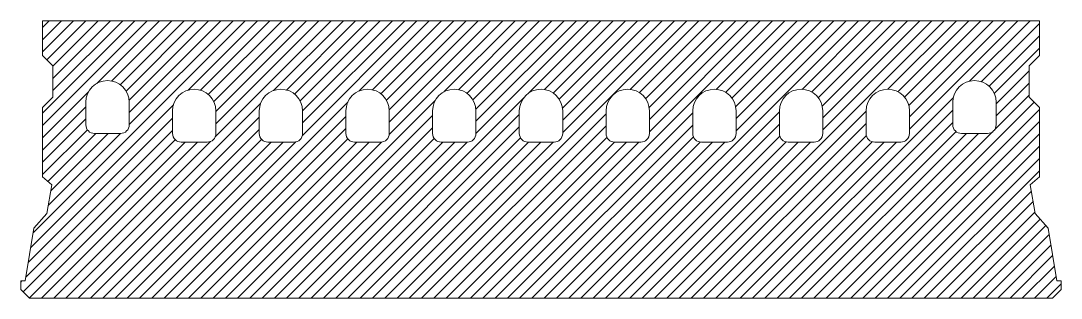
# Model space of a CAD drawing. Header units: metres. Extents: x 0 to 1200, y 0 to 320.
import ezdxf

# ---------------------------------------------------------------- set-up
doc = ezdxf.new("R2010")
doc.units = ezdxf.units.M
doc.layers.add('A-DETL-GENF', color=92, linetype='Continuous', lineweight=18)

# ---------------------------------------------------------------- blocks, each defined once
blk = doc.blocks.new('23 VBI appartementenvloer - APP320-3649404-00_0 Basismaterialen')
at = {"layer": 'A-DETL-GENF', "lineweight": 5}
h = blk.add_hatch(dxfattribs=at)
h.set_pattern_fill('FP_572', color=256, style=0, pattern_type=2)
h.set_pattern_definition([(45, (13939.317, 10634.54), (-7.071068, 7.071068), [])])
h.paths.add_polyline_path([(258.5, 0), (1190, 0), (1200, 10), (1200, 20), (1195, 20), (1184.9, 80.8), (1169.9, 97.8), (1164.4, 130.6), (1175, 140), (1175, 220), (1163, 232), (1163, 268), (1175, 280), (1175, 320), (25, 320), (25, 280), (37, 268), (37, 232), (25, 220), (25, 140), (35.6, 130.6), (30.1, 97.8), (15.1, 80.8), (5, 20), (0, 20), (0, 10), (10, 0), (19.7, 0)])
h.paths.add_polyline_path([(985, 180), (982.4, 180.3), (980, 181.3), (977.9, 182.9), (976.3, 185), (975.3, 187.4), (975, 190), (975, 216), (975.2, 219.3), (975.9, 222.5), (976.9, 225.6), (978.3, 228.5), (980.2, 231.2), (982.3, 233.7), (984.8, 235.8), (987.5, 237.7), (990.4, 239.1), (993.5, 240.1), (996.7, 240.8), (1000, 241), (1003.3, 240.8), (1006.5, 240.1), (1009.6, 239.1), (1012.5, 237.7), (1015.2, 235.8), (1017.7, 233.7), (1019.8, 231.2), (1021.7, 228.5), (1023.1, 225.6), (1024.1, 222.5), (1024.8, 219.3), (1025, 216), (1025, 190), (1024.7, 187.4), (1023.7, 185), (1022.1, 182.9), (1020, 181.3), (1017.6, 180.3), (1015, 180)])
h.paths.add_polyline_path([(485, 180), (482.4, 180.3), (480, 181.3), (477.9, 182.9), (476.3, 185), (475.3, 187.4), (475, 190), (475, 216), (475.2, 219.3), (475.9, 222.5), (476.9, 225.6), (478.3, 228.5), (480.2, 231.2), (482.3, 233.7), (484.8, 235.8), (487.5, 237.7), (490.4, 239.1), (493.5, 240.1), (496.7, 240.8), (500, 241), (503.3, 240.8), (506.5, 240.1), (509.6, 239.1), (512.5, 237.7), (515.2, 235.8), (517.7, 233.7), (519.8, 231.2), (521.7, 228.5), (523.1, 225.6), (524.1, 222.5), (524.8, 219.3), (525, 216), (525, 190), (524.7, 187.4), (523.7, 185), (522.1, 182.9), (520, 181.3), (517.6, 180.3), (515, 180), (497.3, 180)])
h.paths.add_polyline_path([(585, 180), (582.4, 180.3), (580, 181.3), (577.9, 182.9), (576.3, 185), (575.3, 187.4), (575, 190), (575, 216), (575.2, 219.3), (575.9, 222.5), (576.9, 225.6), (578.3, 228.5), (580.2, 231.2), (582.3, 233.7), (584.8, 235.8), (587.5, 237.7), (590.4, 239.1), (593.5, 240.1), (596.7, 240.8), (600, 241), (603.3, 240.8), (606.5, 240.1), (609.6, 239.1), (612.5, 237.7), (615.2, 235.8), (617.7, 233.7), (619.8, 231.2), (621.7, 228.5), (623.1, 225.6), (624.1, 222.5), (624.8, 219.3), (625, 216), (625, 190), (624.7, 187.4), (623.7, 185), (622.1, 182.9), (620, 181.3), (617.6, 180.3), (615, 180)])
h.paths.add_polyline_path([(415, 180), (385, 180), (382.4, 180.3), (380, 181.3), (377.9, 182.9), (376.3, 185), (375.3, 187.4), (375, 190), (375, 216), (375.2, 219.3), (375.9, 222.5), (376.9, 225.6), (378.3, 228.5), (380.2, 231.2), (382.3, 233.7), (384.8, 235.8), (387.5, 237.7), (390.4, 239.1), (393.5, 240.1), (396.7, 240.8), (400, 241), (403.3, 240.8), (406.5, 240.1), (409.6, 239.1), (412.5, 237.7), (415.2, 235.8), (417.7, 233.7), (419.8, 231.2), (421.7, 228.5), (423.1, 225.6), (424.1, 222.5), (424.8, 219.3), (425, 216), (425, 190), (424.7, 187.4), (423.7, 185), (422.1, 182.9), (420, 181.3), (417.6, 180.3)])
h.paths.add_polyline_path([(315, 180), (285, 180), (282.4, 180.3), (280, 181.3), (277.9, 182.9), (276.3, 185), (275.3, 187.4), (275, 190), (275, 216), (275.2, 219.3), (275.9, 222.5), (276.9, 225.6), (278.3, 228.5), (280.2, 231.2), (282.3, 233.7), (284.8, 235.8), (287.5, 237.7), (290.4, 239.1), (293.5, 240.1), (296.7, 240.8), (300, 241), (303.3, 240.8), (306.5, 240.1), (309.6, 239.1), (312.5, 237.7), (315.2, 235.8), (317.7, 233.7), (319.8, 231.2), (321.7, 228.5), (323.1, 225.6), (324.1, 222.5), (324.8, 219.3), (325, 216), (325, 190), (324.7, 187.4), (323.7, 185), (322.1, 182.9), (320, 181.3), (317.6, 180.3)])
h.paths.add_polyline_path([(715, 180), (685, 180), (682.4, 180.3), (680, 181.3), (677.9, 182.9), (676.3, 185), (675.3, 187.4), (675, 190), (675, 216), (675.2, 219.3), (675.9, 222.5), (676.9, 225.6), (678.3, 228.5), (680.2, 231.2), (682.3, 233.7), (684.8, 235.8), (687.5, 237.7), (690.4, 239.1), (693.5, 240.1), (696.7, 240.8), (700, 241), (703.3, 240.8), (706.5, 240.1), (709.6, 239.1), (712.5, 237.7), (715.2, 235.8), (717.7, 233.7), (719.8, 231.2), (721.7, 228.5), (723.1, 225.6), (724.1, 222.5), (724.8, 219.3), (725, 216), (725, 190), (724.7, 187.4), (723.7, 185), (722.1, 182.9), (720, 181.3), (717.6, 180.3)])
h.paths.add_polyline_path([(185, 180), (182.4, 180.3), (180, 181.3), (177.9, 182.9), (176.3, 185), (175.3, 187.4), (175, 190), (175, 216), (175.2, 219.3), (175.9, 222.5), (176.9, 225.6), (178.3, 228.5), (180.2, 231.2), (182.3, 233.7), (184.8, 235.8), (187.5, 237.7), (190.4, 239.1), (193.5, 240.1), (196.7, 240.8), (200, 241), (203.3, 240.8), (206.5, 240.1), (209.6, 239.1), (212.5, 237.7), (215.2, 235.8), (217.7, 233.7), (219.8, 231.2), (221.7, 228.5), (223.1, 225.6), (224.1, 222.5), (224.8, 219.3), (225, 216), (225, 190), (224.7, 187.4), (223.7, 185), (222.1, 182.9), (220, 181.3), (217.6, 180.3), (215, 180)])
h.paths.add_polyline_path([(815, 180), (785, 180), (782.4, 180.3), (780, 181.3), (777.9, 182.9), (776.3, 185), (775.3, 187.4), (775, 190), (775, 216), (775.2, 219.3), (775.9, 222.5), (776.9, 225.6), (778.3, 228.5), (780.2, 231.2), (782.3, 233.7), (784.8, 235.8), (787.5, 237.7), (790.4, 239.1), (793.5, 240.1), (796.7, 240.8), (800, 241), (803.3, 240.8), (806.5, 240.1), (809.6, 239.1), (812.5, 237.7), (815.2, 235.8), (817.7, 233.7), (819.8, 231.2), (821.7, 228.5), (823.1, 225.6), (824.1, 222.5), (824.8, 219.3), (825, 216), (825, 190), (824.7, 187.4), (823.7, 185), (822.1, 182.9), (820, 181.3), (817.6, 180.3)])
h.paths.add_polyline_path([(885, 180), (882.4, 180.3), (880, 181.3), (877.9, 182.9), (876.3, 185), (875.3, 187.4), (875, 190), (875, 216), (875.2, 219.3), (875.9, 222.5), (876.9, 225.6), (878.3, 228.5), (880.2, 231.2), (882.3, 233.7), (884.8, 235.8), (887.5, 237.7), (890.4, 239.1), (893.5, 240.1), (896.7, 240.8), (900, 241), (903.3, 240.8), (906.5, 240.1), (909.6, 239.1), (912.5, 237.7), (915.2, 235.8), (917.7, 233.7), (919.8, 231.2), (921.7, 228.5), (923.1, 225.6), (924.1, 222.5), (924.8, 219.3), (925, 216), (925, 190), (924.7, 187.4), (923.7, 185), (922.1, 182.9), (920, 181.3), (917.6, 180.3), (915, 180)])
h.paths.add_polyline_path([(1085, 190), (1082.4, 190.3), (1080, 191.3), (1077.9, 192.9), (1076.3, 195), (1075.3, 197.4), (1075, 200), (1075, 226), (1075.2, 229.3), (1075.9, 232.5), (1076.9, 235.6), (1078.3, 238.5), (1080.2, 241.2), (1082.3, 243.7), (1084.8, 245.8), (1087.5, 247.7), (1090.4, 249.1), (1093.5, 250.1), (1096.7, 250.8), (1100, 251), (1103.3, 250.8), (1106.5, 250.1), (1109.6, 249.1), (1112.5, 247.7), (1115.2, 245.8), (1117.7, 243.7), (1119.8, 241.2), (1121.7, 238.5), (1123.1, 235.6), (1124.1, 232.5), (1124.8, 229), (1125, 226), (1125, 200), (1124.7, 197.4), (1123.7, 195), (1122.1, 192.9), (1120, 191.3), (1117.6, 190.3), (1115, 190)])
h.paths.add_polyline_path([(85, 190), (82.4, 190.3), (80, 191.3), (77.9, 192.9), (76.3, 195), (75.3, 197.4), (75, 200), (75, 226), (75.2, 229.3), (75.9, 232.5), (76.9, 235.6), (78.3, 238.5), (80.2, 241.2), (82.3, 243.7), (84.8, 245.8), (87.5, 247.7), (90.4, 249.1), (93.5, 250.1), (96.7, 250.8), (100, 251), (103.3, 250.8), (106.5, 250.1), (109.6, 249.1), (112.5, 247.7), (115.2, 245.8), (117.7, 243.7), (119.8, 241.2), (121.7, 238.5), (123.1, 235.6), (124.1, 232.5), (124.8, 229), (125, 226), (125, 200), (124.7, 197.4), (123.7, 195), (122.1, 192.9), (120, 191.3), (117.6, 190.3), (115, 190)])
at = {"layer": 'A-DETL-GENF'}
for p, q in [((25, 320), (25, 280)), ((1175, 320), (25, 320)), ((1175, 280), (1175, 320)), ((25, 280), (37, 268)), ((1163, 268), (1175, 280)), ((37, 268), (37, 232)), ((1163, 232), (1163, 268)), ((37, 232), (25, 220)), ((1175, 220), (1163, 232)), ((25, 220), (25, 140)), ((75, 200), (75, 226)), ((125, 226), (125, 200)), ((1075, 200), (1075, 226)), ((1125, 226), (1125, 200)), ((1175, 140), (1175, 220)), ((175, 190), (175, 216)), ((225, 216), (225, 190)), ((275, 190), (275, 216)), ((325, 216), (325, 190)), ((375, 190), (375, 216)), ((425, 216), (425, 190)), ((475, 190), (475, 216)), ((525, 216), (525, 190)), ((575, 190), (575, 216)), ((625, 216), (625, 190)), ((675, 190), (675, 216)), ((725, 216), (725, 190)), ((775, 190), (775, 216)), ((825, 216), (825, 190)), ((875, 190), (875, 216)), ((925, 216), (925, 190)), ((975, 190), (975, 216)), ((1025, 216), (1025, 190)), ((115, 190), (85, 190)), ((1115, 190), (1085, 190)), ((215, 180), (185, 180)), ((315, 180), (285, 180)), ((415, 180), (385, 180)), ((515, 180), (485, 180)), ((615, 180), (585, 180)), ((715, 180), (685, 180)), ((815, 180), (785, 180)), ((915, 180), (885, 180)), ((1015, 180), (985, 180)), ((25, 140), (35.6, 130.6)), ((1164.4, 130.6), (1175, 140)), ((35.6, 130.6), (30.1, 97.8)), ((1169.9, 97.8), (1164.4, 130.6)), ((30.1, 97.8), (15.1, 80.8)), ((1184.9, 80.8), (1169.9, 97.8)), ((15.1, 80.8), (5, 20)), ((1195, 20), (1184.9, 80.8)), ((5, 20), (0, 20)), ((0, 20), (0, 10)), ((1200, 20), (1195, 20)), ((1200, 10), (1200, 20)), ((0, 10), (10, 0)), ((10, 0), (1190, 0)), ((1190, 0), (1200, 10))]:
    blk.add_line(p, q, dxfattribs=at)
for centre, radius, start, end in [((100, 226), 25, 0, 180), ((200, 216), 25, 0, 180), ((300, 216), 25, 0, 180), ((400, 216), 25, 0, 180), ((500, 216), 25, 0, 180), ((600, 216), 25, 0, 180), ((700, 216), 25, 0, 180), ((800, 216), 25, 0, 180), ((900, 216), 25, 0, 180), ((1000, 216), 25, 0, 180), ((1100, 226), 25, 0, 180), ((85, 200), 10, 180, 270), ((115, 200), 10, 270, 0), ((1085, 200), 10, 180, 270), ((1115, 200), 10, 270, 0), ((185, 190), 10, 180, 270), ((215, 190), 10, 270, 0), ((285, 190), 10, 180, 270), ((315, 190), 10, 270, 0), ((385, 190), 10, 180, 270), ((415, 190), 10, 270, 0), ((485, 190), 10, 180, 270), ((515, 190), 10, 270, 0), ((585, 190), 10, 180, 270), ((615, 190), 10, 270, 0), ((685, 190), 10, 180, 270), ((715, 190), 10, 270, 0), ((785, 190), 10, 180, 270), ((815, 190), 10, 270, 0), ((885, 190), 10, 180, 270), ((915, 190), 10, 270, 0), ((985, 190), 10, 180, 270), ((1015, 190), 10, 270, 0)]:
    blk.add_arc(centre, radius, start, end, dxfattribs=at)

msp = doc.modelspace()

# ---------------------------------------------------------------- block references
msp.add_blockref('23 VBI appartementenvloer - APP320-3649404-00_0 Basismaterialen', (0, 0))

doc.saveas('drawing.dxf')
